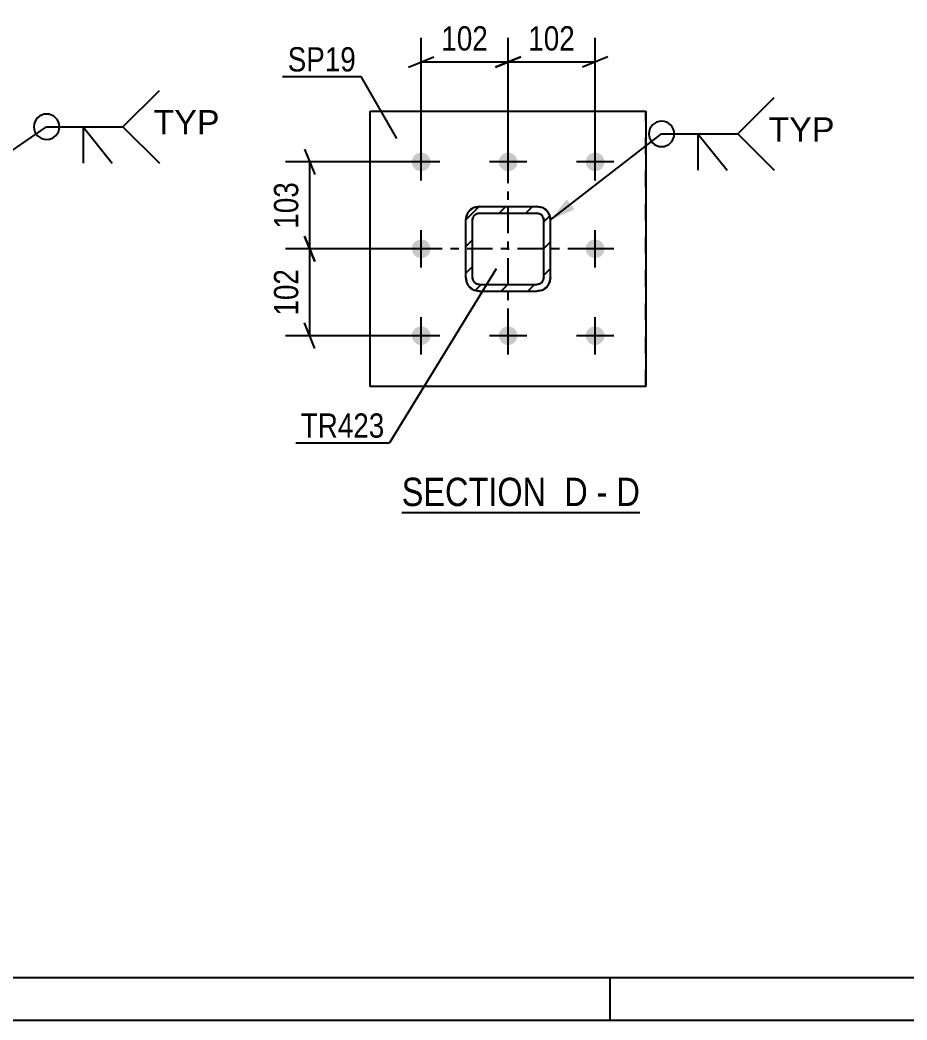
# Model space of a CAD drawing. Header units: millimetres. Extents: x -87 to 754, y -430 to 164.
# Drawn here: x 54 to 158.5, y -429.6 to -311.7 of the extents above; entities that cross this region are included whole.
import ezdxf

# ---------------------------------------------------------------- set-up
doc = ezdxf.new("R2010")
doc.units = ezdxf.units.MM
doc.linetypes.add('DXK_LINE_DOT2', pattern=[3.9198, 1.9599, -1.9599])
doc.linetypes.add('DXK_LINE_DOT3', pattern=[5.9187, 2.979, -0.9799, 0.9799, -0.9799])
doc.styles.add('Arial', font='ARIAL.TTF', dxfattribs={"height": 0.2})
doc.styles.add('Arial Narrow', font='ARIALN.TTF', dxfattribs={"height": 0.2})

# ---------------------------------------------------------------- blocks, each defined once
blk = doc.blocks.new('Unknown-814185698-1133')
at = {"color": 5, "linetype": 'Continuous'}
for p, q in [((-82.43, -424.61), (748.57, -424.61)), ((123.57, -429.61), (123.57, -424.61)), ((-87.43, -429.61), (753.57, -429.61))]:
    blk.add_line(p, q, dxfattribs=at)
blk = doc.blocks.new('Unknown-814185698-16 - 2033')
at = {"color": 6, "linetype": 'Continuous'}
blk.add_line((98.99, -369.73), (127.06, -369.73), dxfattribs=at)
at = {"color": 0, "linetype": 'Continuous'}
for points in [[(117.1, -368.98), (117.1, -365.48), (98.99, -365.48), (98.99, -368.98)], [(120.92, -368.98), (120.92, -365.48), (118.15, -365.48), (118.15, -368.98)], [(123.25, -368.98), (123.25, -365.48), (121.97, -365.48), (121.97, -368.98)], [(127.06, -368.98), (127.06, -365.48), (124.3, -365.48), (124.3, -368.98)]]:
    blk.add_wipeout(points, dxfattribs=at)
at = {"color": 7, "linetype": 'Continuous', "style": 'Arial Narrow'}
for s, p in [('SECTION ', (98.99, -368.98)), ('D', (118.15, -368.98)), ('D', (124.3, -368.98)), ('-', (121.97, -368.98))]:
    blk.add_text(s, height=3.34, dxfattribs=at).set_placement(p)
blk = doc.blocks.new('Bolt-814185698-2042 - 2033')
at = {"linetype": 'Continuous'}
for points in [[(100.18, -328.4), (100.2, -328.17), (100.27, -327.95), (100.39, -327.75), (100.54, -327.58), (100.72, -327.44), (100.93, -327.34), (101.16, -327.3), (101.39, -327.29), (101.61, -327.34), (101.82, -327.43), (102.01, -327.56), (102.17, -327.73), (102.28, -327.93), (102.35, -328.15), (102.38, -328.38), (102.36, -328.61), (102.29, -328.83), (102.18, -329.03), (102.02, -329.2), (101.84, -329.34), (101.63, -329.43), (101.4, -329.48), (101.17, -329.48), (100.95, -329.44), (100.74, -329.35), (100.55, -329.21), (100.4, -329.04), (100.28, -328.84), (100.21, -328.63)], [(110.43, -328.4), (110.45, -328.17), (110.52, -327.95), (110.64, -327.75), (110.79, -327.58), (110.97, -327.44), (111.18, -327.35), (111.41, -327.3), (111.64, -327.29), (111.86, -327.34), (112.07, -327.43), (112.26, -327.57), (112.42, -327.73), (112.53, -327.93), (112.6, -328.15), (112.63, -328.38), (112.61, -328.61), (112.54, -328.83), (112.43, -329.03), (112.27, -329.2), (112.09, -329.34), (111.88, -329.43), (111.65, -329.48), (111.42, -329.48), (111.2, -329.44), (110.99, -329.35), (110.8, -329.21), (110.65, -329.04), (110.53, -328.84), (110.46, -328.63)], [(120.68, -328.4), (120.7, -328.17), (120.77, -327.95), (120.89, -327.75), (121.04, -327.58), (121.22, -327.44), (121.43, -327.35), (121.66, -327.3), (121.89, -327.29), (122.11, -327.34), (122.32, -327.43), (122.51, -327.57), (122.67, -327.73), (122.78, -327.93), (122.85, -328.15), (122.88, -328.38), (122.86, -328.61), (122.79, -328.83), (122.68, -329.03), (122.52, -329.2), (122.34, -329.34), (122.13, -329.43), (121.9, -329.48), (121.67, -329.48), (121.45, -329.44), (121.24, -329.35), (121.05, -329.21), (120.9, -329.04), (120.78, -328.84), (120.71, -328.63)], [(100.18, -338.65), (100.2, -338.42), (100.27, -338.2), (100.39, -338), (100.54, -337.83), (100.72, -337.69), (100.93, -337.59), (101.16, -337.55), (101.39, -337.54), (101.61, -337.59), (101.82, -337.68), (102.01, -337.81), (102.17, -337.98), (102.28, -338.18), (102.35, -338.4), (102.38, -338.63), (102.36, -338.86), (102.29, -339.08), (102.18, -339.28), (102.02, -339.45), (101.84, -339.59), (101.63, -339.68), (101.4, -339.73), (101.17, -339.73), (100.95, -339.69), (100.74, -339.6), (100.55, -339.46), (100.4, -339.29), (100.28, -339.09), (100.21, -338.88)], [(120.68, -338.65), (120.7, -338.42), (120.77, -338.2), (120.89, -338), (121.04, -337.83), (121.22, -337.69), (121.43, -337.6), (121.66, -337.55), (121.89, -337.54), (122.11, -337.59), (122.32, -337.68), (122.51, -337.82), (122.67, -337.98), (122.78, -338.18), (122.85, -338.4), (122.88, -338.63), (122.86, -338.86), (122.79, -339.08), (122.68, -339.28), (122.52, -339.45), (122.34, -339.59), (122.13, -339.68), (121.9, -339.73), (121.67, -339.73), (121.45, -339.69), (121.24, -339.6), (121.05, -339.46), (120.9, -339.29), (120.78, -339.09), (120.71, -338.88)], [(100.18, -348.9), (100.2, -348.67), (100.27, -348.45), (100.39, -348.25), (100.54, -348.08), (100.72, -347.94), (100.93, -347.84), (101.16, -347.8), (101.39, -347.79), (101.61, -347.84), (101.82, -347.93), (102.01, -348.06), (102.17, -348.23), (102.28, -348.43), (102.35, -348.65), (102.38, -348.88), (102.36, -349.11), (102.29, -349.33), (102.18, -349.53), (102.02, -349.7), (101.84, -349.84), (101.63, -349.93), (101.4, -349.98), (101.17, -349.98), (100.95, -349.94), (100.74, -349.85), (100.55, -349.71), (100.4, -349.54), (100.28, -349.34), (100.21, -349.13)], [(110.43, -348.9), (110.45, -348.67), (110.52, -348.45), (110.64, -348.25), (110.79, -348.08), (110.97, -347.94), (111.18, -347.85), (111.41, -347.8), (111.64, -347.79), (111.86, -347.84), (112.07, -347.93), (112.26, -348.07), (112.42, -348.23), (112.53, -348.43), (112.6, -348.65), (112.63, -348.88), (112.61, -349.11), (112.54, -349.33), (112.43, -349.53), (112.27, -349.7), (112.09, -349.84), (111.88, -349.93), (111.65, -349.98), (111.42, -349.98), (111.2, -349.94), (110.99, -349.85), (110.8, -349.71), (110.65, -349.54), (110.53, -349.34), (110.46, -349.13)], [(120.68, -348.9), (120.7, -348.67), (120.77, -348.45), (120.89, -348.25), (121.04, -348.08), (121.22, -347.94), (121.43, -347.85), (121.66, -347.8), (121.89, -347.79), (122.11, -347.84), (122.32, -347.93), (122.51, -348.07), (122.67, -348.23), (122.78, -348.43), (122.85, -348.65), (122.88, -348.88), (122.86, -349.11), (122.79, -349.33), (122.68, -349.53), (122.52, -349.7), (122.34, -349.84), (122.13, -349.93), (121.9, -349.98), (121.67, -349.98), (121.45, -349.94), (121.24, -349.85), (121.05, -349.71), (120.9, -349.54), (120.78, -349.34), (120.71, -349.13)]]:
    blk.add_hatch(color=1, dxfattribs=at).paths.add_polyline_path(points)
at = {"color": 1, "linetype": 'Continuous'}
for p, q in [((101.28, -330.59), (101.28, -326.19)), ((111.53, -330.59), (111.53, -326.19)), ((121.78, -330.59), (121.78, -326.19)), ((103.48, -328.39), (99.08, -328.39)), ((113.73, -328.39), (109.33, -328.39)), ((123.98, -328.39), (119.58, -328.39)), ((101.28, -340.84), (101.28, -336.44)), ((121.78, -340.84), (121.78, -336.44)), ((103.48, -338.64), (99.08, -338.64)), ((123.98, -338.64), (119.58, -338.64)), ((101.28, -351.09), (101.28, -346.69)), ((111.53, -351.09), (111.53, -346.69)), ((121.78, -351.09), (121.78, -346.69)), ((103.48, -348.89), (99.08, -348.89)), ((113.73, -348.89), (109.33, -348.89)), ((123.98, -348.89), (119.58, -348.89))]:
    blk.add_line(p, q, dxfattribs=at)
blk = doc.blocks.new('Part-814185698-2181 - 2033')
at = {"color": 2, "linetype": 'Continuous'}
for p, q in [((95.28, -322.39), (127.78, -322.39)), ((95.28, -354.89), (95.28, -322.39)), ((127.78, -322.39), (127.78, -322.39)), ((127.78, -322.39), (127.78, -354.89)), ((127.78, -354.89), (95.28, -354.89)), ((127.78, -354.89), (127.78, -354.89))]:
    blk.add_line(p, q, dxfattribs=at)
at = {"color": 7, "linetype": 'DXK_LINE_DOT2'}
for p, q in [((95.28, -322.39), (95.28, -322.39)), ((95.28, -354.89), (95.28, -322.39)), ((127.78, -354.89), (127.78, -322.39)), ((95.28, -354.89), (95.28, -354.89))]:
    blk.add_line(p, q, dxfattribs=at)
blk = doc.blocks.new('Part-814185698-2061 - 2033')
at = {"linetype": 'Continuous'}
h = blk.add_hatch(dxfattribs=at)
h.set_pattern_fill('', scale=0.7, style=0, pattern_type=0)
h.set_pattern_definition([(45, (108.1307, -333.6384), (-1.57154, 1.57154), [])])
h.paths.add_polyline_path([(114.93, -333.64), (108.13, -333.64), (107.52, -333.76), (107, -334.11), (106.65, -334.63), (106.53, -335.24), (106.53, -342.04), (106.65, -342.65), (107, -343.17), (107.52, -343.52), (108.13, -343.64), (114.93, -343.64), (115.54, -343.52), (116.06, -343.17), (116.41, -342.65), (116.53, -342.04), (116.53, -335.24), (116.41, -334.63), (116.06, -334.11), (115.54, -333.76)])
h.paths.add_polyline_path([(115.67, -334.93), (115.73, -335.24), (115.73, -342.04), (115.67, -342.34), (115.5, -342.6), (115.24, -342.78), (114.93, -342.84), (108.13, -342.84), (107.82, -342.78), (107.56, -342.6), (107.39, -342.34), (107.33, -342.04), (107.33, -335.24), (107.39, -334.93), (107.56, -334.67), (107.82, -334.5), (108.13, -334.44), (114.93, -334.44), (115.24, -334.5), (115.5, -334.67)])
at = {"color": 7, "linetype": 'DXK_LINE_DOT3'}
for p, q in [((111.53, -348.64), (111.53, -328.64)), ((121.53, -338.64), (101.53, -338.64))]:
    blk.add_line(p, q, dxfattribs=at)
at = {"color": 7, "linetype": 'DXK_LINE_DOT2'}
for p, q in [((107.52, -333.76), (108.13, -333.64)), ((108.13, -333.64), (114.93, -333.64)), ((114.93, -333.64), (115.54, -333.76)), ((106.53, -335.24), (106.65, -334.63)), ((107.39, -334.93), (107.33, -335.24)), ((108.13, -334.44), (107.82, -334.5)), ((108.13, -334.44), (114.93, -334.44)), ((115.24, -334.5), (114.93, -334.44)), ((115.73, -335.24), (115.67, -334.93)), ((116.41, -334.63), (116.53, -335.24)), ((106.53, -342.04), (106.53, -335.24)), ((107.33, -342.04), (107.33, -335.24)), ((115.73, -342.04), (115.73, -335.24)), ((116.53, -342.04), (116.53, -335.24)), ((106.65, -342.65), (106.53, -342.04)), ((107.33, -342.04), (107.39, -342.34)), ((115.67, -342.34), (115.73, -342.04)), ((116.53, -342.04), (116.41, -342.65)), ((107.82, -342.78), (108.13, -342.84)), ((108.13, -342.84), (114.93, -342.84)), ((114.93, -342.84), (115.24, -342.78)), ((108.13, -343.64), (107.52, -343.52)), ((108.13, -343.64), (114.93, -343.64)), ((115.54, -343.52), (114.93, -343.64))]:
    blk.add_line(p, q, dxfattribs=at)
at = {"color": 2, "linetype": 'Continuous'}
for p, q in [((108.13, -333.64), (107.52, -333.76)), ((108.13, -333.64), (114.93, -333.64)), ((115.54, -333.76), (114.93, -333.64)), ((106.65, -334.63), (106.53, -335.24)), ((107.33, -335.24), (107.39, -334.93)), ((107.82, -334.5), (108.13, -334.44)), ((108.13, -334.44), (114.93, -334.44)), ((114.93, -334.44), (115.24, -334.5)), ((115.67, -334.93), (115.73, -335.24)), ((116.53, -335.24), (116.41, -334.63)), ((106.53, -342.04), (106.53, -335.24)), ((107.33, -342.04), (107.33, -335.24)), ((115.73, -342.04), (115.73, -335.24)), ((116.53, -342.04), (116.53, -335.24)), ((106.53, -342.04), (106.65, -342.65)), ((107.39, -342.34), (107.33, -342.04)), ((115.73, -342.04), (115.67, -342.34)), ((116.41, -342.65), (116.53, -342.04)), ((108.13, -342.84), (107.82, -342.78)), ((108.13, -342.84), (114.93, -342.84)), ((115.24, -342.78), (114.93, -342.84)), ((107.52, -343.52), (108.13, -343.64)), ((108.13, -343.64), (114.93, -343.64)), ((114.93, -343.64), (115.54, -343.52))]:
    blk.add_line(p, q, dxfattribs=at)
at = {"color": 7, "linetype": 'DXK_LINE_DOT2'}
for centre, radius, start, end in [((108.13, -335.24), 1.6, 112.5, 157.5), ((114.93, -335.24), 1.6, 22.5, 67.5), ((108.13, -335.24), 0.8, 112.5, 157.5), ((114.93, -335.24), 0.8, 22.5, 67.5), ((108.13, -342.04), 1.6, 202.5, 247.5), ((108.13, -342.04), 0.8, 202.5, 247.5), ((114.93, -342.04), 0.8, 292.5, 337.5), ((114.93, -342.04), 1.6, 292.5, 337.5)]:
    blk.add_arc(centre, radius, start, end, dxfattribs=at)
at = {"color": 2, "linetype": 'Continuous'}
for centre, radius, start, end in [((108.13, -335.24), 1.6, 112.5, 157.5), ((114.93, -335.24), 1.6, 22.5, 67.5), ((108.13, -335.24), 0.8, 112.5, 157.5), ((114.93, -335.24), 0.8, 22.5, 67.5), ((108.13, -342.04), 1.6, 202.5, 247.5), ((108.13, -342.04), 0.8, 202.5, 247.5), ((114.93, -342.04), 0.8, 292.5, 337.5), ((114.93, -342.04), 1.6, 292.5, 337.5)]:
    blk.add_arc(centre, radius, start, end, dxfattribs=at)
blk = doc.blocks.new('StraightDimension-814185698-8089 - 2033')
at = {"color": 7, "linetype": 'Continuous'}
for p, q in [((111.53, -327.39), (111.53, -313.75)), ((121.78, -327.39), (121.78, -313.75)), ((110.03, -317.2), (113.03, -316)), ((123.28, -316), (120.28, -317.2)), ((111.53, -316.6), (121.78, -316.6))]:
    blk.add_line(p, q, dxfattribs=at)
at = {"color": 0}
blk.add_wipeout([(120, -315.85), (120, -311.65), (113.31, -311.65), (113.31, -315.85)], dxfattribs=at)
at = {"color": 3, "style": 'Arial Narrow'}
blk.add_text('102', height=2.863, dxfattribs=at).set_placement((113.91, -315.25))
blk = doc.blocks.new('StraightDimension-814185698-8090 - 2033')
at = {"color": 7, "linetype": 'Continuous'}
for p, q in [((101.28, -327.39), (101.28, -313.75)), ((111.53, -327.39), (111.53, -313.75)), ((99.78, -317.2), (102.78, -316)), ((113.03, -316), (110.03, -317.2)), ((101.28, -316.6), (111.53, -316.6))]:
    blk.add_line(p, q, dxfattribs=at)
at = {"color": 0}
blk.add_wipeout([(109.75, -315.85), (109.75, -311.65), (103.06, -311.65), (103.06, -315.85)], dxfattribs=at)
at = {"color": 3, "style": 'Arial Narrow'}
blk.add_text('102', height=2.863, dxfattribs=at).set_placement((103.66, -315.25))
blk = doc.blocks.new('StraightDimension-814185698-8110 - 2033')
at = {"color": 7, "linetype": 'Continuous'}
for p, q in [((87.54, -326.89), (88.74, -329.89)), ((100.28, -328.39), (85.29, -328.39)), ((88.14, -338.64), (88.14, -328.39)), ((88.74, -340.14), (87.54, -337.14)), ((100.28, -338.64), (85.29, -338.64))]:
    blk.add_line(p, q, dxfattribs=at)
at = {"color": 0}
blk.add_wipeout([(87.39, -330.17), (83.19, -330.17), (83.19, -336.86), (87.39, -336.86)], dxfattribs=at)
at = {"color": 3, "style": 'Arial Narrow'}
blk.add_text('103', height=2.863, rotation=90.0002, dxfattribs=at).set_placement((86.79, -336.26))
blk = doc.blocks.new('StraightDimension-814185698-8111 - 2033')
at = {"color": 7, "linetype": 'Continuous'}
for p, q in [((87.54, -337.14), (88.74, -340.14)), ((100.28, -338.64), (85.29, -338.64)), ((88.14, -348.89), (88.14, -338.64)), ((88.74, -350.39), (87.54, -347.39)), ((100.28, -348.89), (85.29, -348.89))]:
    blk.add_line(p, q, dxfattribs=at)
at = {"color": 0}
blk.add_wipeout([(87.39, -340.42), (83.19, -340.42), (83.19, -347.11), (87.39, -347.11)], dxfattribs=at)
at = {"color": 3, "style": 'Arial Narrow'}
blk.add_text('102', height=2.863, rotation=90.0002, dxfattribs=at).set_placement((86.79, -346.51))
blk = doc.blocks.new('WeldMark-814185698-8587 - 8242')
at = {"linetype": 'Continuous'}
blk.add_hatch(color=30, dxfattribs=at).paths.add_polyline_path([(46.51, -332.44), (43.61, -333.52), (45.66, -331.2)])
at = {"color": 30, "linetype": 'Continuous'}
for p, q in [((43.61, -333.52), (57.13, -324.24)), ((57.13, -324.24), (66.13, -324.24))]:
    blk.add_line(p, q, dxfattribs=at)
at = {"color": 3, "linetype": 'Continuous'}
for q in [(64.84, -328.52), (61.42, -328.52)]:
    blk.add_line((61.42, -324.24), q, dxfattribs=at)
for start, end in [(90, 270), (270, 90)]:
    blk.add_arc((57.13, -324.24), 1.5, start, end, dxfattribs=at)
at = {"color": 0, "linetype": 'Continuous'}
blk.add_wipeout([(77.51, -325.14), (77.51, -322.14), (69.73, -322.14), (69.73, -325.14)], dxfattribs=at)
blk.add_wipeout([(77.51, -325.14), (77.51, -322.14), (69.73, -322.14), (69.73, -325.14)], dxfattribs=at)
at = {"color": 3, "linetype": 'Continuous'}
for q in [(70.42, -319.95), (70.42, -328.52)]:
    blk.add_line((66.13, -324.24), q, dxfattribs=at)
at = {"color": 3, "linetype": 'Continuous', "style": 'Arial'}
blk.add_text('TYP', height=2.865, dxfattribs=at).set_placement((69.73, -325.14))
blk = doc.blocks.new('WeldMark-814185698-2280 - 2033')
at = {"linetype": 'Continuous'}
blk.add_hatch(color=30, dxfattribs=at).paths.add_polyline_path([(119.36, -333.99), (116.53, -335.24), (118.44, -332.81)])
at = {"color": 30, "linetype": 'Continuous'}
for p, q in [((116.53, -335.24), (129.62, -325.09)), ((129.62, -325.09), (138.62, -325.09))]:
    blk.add_line(p, q, dxfattribs=at)
at = {"color": 3, "linetype": 'Continuous'}
for q in [(137.34, -329.37), (133.91, -329.37)]:
    blk.add_line((133.91, -325.09), q, dxfattribs=at)
for start, end in [(90, 270), (270, 90)]:
    blk.add_arc((129.62, -325.09), 1.5, start, end, dxfattribs=at)
at = {"color": 0, "linetype": 'Continuous'}
blk.add_wipeout([(150, -325.99), (150, -322.99), (142.22, -322.99), (142.22, -325.99)], dxfattribs=at)
blk.add_wipeout([(150, -325.99), (150, -322.99), (142.22, -322.99), (142.22, -325.99)], dxfattribs=at)
at = {"color": 3, "linetype": 'Continuous'}
for q in [(142.91, -320.8), (142.91, -329.37)]:
    blk.add_line((138.62, -325.09), q, dxfattribs=at)
at = {"color": 3, "linetype": 'Continuous', "style": 'Arial'}
blk.add_text('TYP', height=2.865, dxfattribs=at).set_placement((142.22, -325.99))
blk = doc.blocks.new('Mark-814185698-2177 - 2033')
at = {"color": 30, "linetype": 'Continuous'}
for p in [(84.95, -318.32), (98.43, -325.61)]:
    blk.add_line(p, (94.19, -318.32), dxfattribs=at)
at = {"color": 0}
blk.add_wipeout([(93.59, -317.72), (93.59, -314.72), (85.55, -314.72), (85.55, -317.72)], dxfattribs=at)
blk.add_wipeout([(93.59, -317.72), (93.59, -314.72), (85.55, -314.72), (85.55, -317.72)], dxfattribs=at)
at = {"color": 3, "style": 'Arial Narrow'}
blk.add_text('SP19', height=2.863, dxfattribs=at).set_placement((85.55, -317.72))
blk = doc.blocks.new('Mark-814185698-2057 - 2033')
at = {"color": 30, "linetype": 'Continuous'}
for p in [(110.14, -341.01), (86.49, -361.52)]:
    blk.add_line(p, (97.55, -361.52), dxfattribs=at)
at = {"color": 0}
blk.add_wipeout([(96.95, -360.92), (96.95, -357.92), (87.09, -357.92), (87.09, -360.92)], dxfattribs=at)
blk.add_wipeout([(96.95, -360.92), (96.95, -357.92), (87.09, -357.92), (87.09, -360.92)], dxfattribs=at)
at = {"color": 3, "style": 'Arial Narrow'}
blk.add_text('TR423', height=2.863, dxfattribs=at).set_placement((87.09, -360.92))

msp = doc.modelspace()

# ---------------------------------------------------------------- block references
for name in ['Unknown-814185698-1133', 'Part-814185698-2181 - 2033', 'Bolt-814185698-2042 - 2033', 'Part-814185698-2061 - 2033']:
    msp.add_blockref(name, (0, 0))

# ---------------------------------------------------------------- next in the draw order: block references
for name in ['StraightDimension-814185698-8089 - 2033', 'Mark-814185698-2177 - 2033', 'WeldMark-814185698-8587 - 8242', 'Unknown-814185698-16 - 2033']:
    msp.add_blockref(name, (0, 0))

# ---------------------------------------------------------------- next in the draw order: block references
for name in ['StraightDimension-814185698-8090 - 2033', 'WeldMark-814185698-2280 - 2033']:
    msp.add_blockref(name, (0, 0))

# ---------------------------------------------------------------- next in the draw order: block references
msp.add_blockref('StraightDimension-814185698-8110 - 2033', (0, 0))

# ---------------------------------------------------------------- next in the draw order: block references
msp.add_blockref('StraightDimension-814185698-8111 - 2033', (0, 0))

# ---------------------------------------------------------------- next in the draw order: block references
msp.add_blockref('Mark-814185698-2057 - 2033', (0, 0))

doc.saveas('drawing.dxf')
